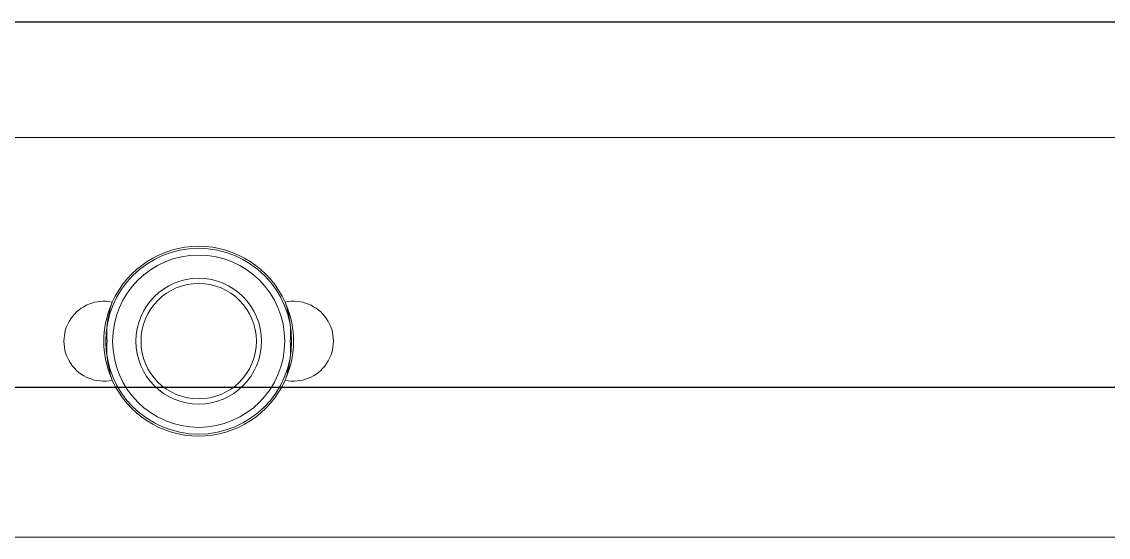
# Model space of a CAD drawing. Header units: inches. Extents: x 1.06 to 4.68, y 2.75 to 9.78.
# Drawn here: x 2.85 to 3.394, y 7.864 to 8.122 of the extents above; entities that cross this region are included whole.
import ezdxf

# ---------------------------------------------------------------- set-up
doc = ezdxf.new("R2010")
doc.units = ezdxf.units.IN
doc.header["$LTSCALE"] = 0.5
doc.header["$MEASUREMENT"] = 0
for name, color, linetype, lineweight in [('SHADE-BRACKET', 7, 'Continuous', 30), ('SHADE-BRACKET_SCREW', 7, 'Continuous', 5), ('SUB-BRACKET', 7, 'Continuous', 18)]:
    doc.layers.add(name, color=color, linetype=linetype, lineweight=lineweight)

# ---------------------------------------------------------------- blocks, each defined once
blk = doc.blocks.new('SHADE-BRACKET-085582')
at = {"layer": 'SHADE-BRACKET', "extrusion": (1, 6.123233995736766e-17, 0)}
for p, q in [((9.754328628059959, 1.998), (11.60432862800935, 1.997999999979734)), ((11.58744119183326, 1.815), (9.754328628181185, 1.815))]:
    blk.add_line(p, q, dxfattribs=at)
blk = doc.blocks.new('SUB-BRACKET-085582')
at = {"layer": 'SUB-BRACKET', "extrusion": (1, 6.123233995736766e-17, 0)}
for p, q in [((9.867328628059958, 1.94), (11.49132862805996, 1.94)), ((9.867328628059958, 1.74), (11.49132862805996, 1.74))]:
    blk.add_line(p, q, dxfattribs=at)
blk = doc.blocks.new('SUB-BRACKET-SCREW-085582')
at = {"layer": 'SHADE-BRACKET_SCREW', "extrusion": (1, 6.123233995736766e-17, 0)}
for p, q in [((10.6360459347065, 1.85767384814307), (10.6360015416086, 1.85759327110035)), ((10.72265571451132, 1.85759327110035), (10.72261132141342, 1.85767384814307)), ((10.6360015416086, 1.81865672889965), (10.6360459347065, 1.81857615185693)), ((10.72261132141342, 1.81857615185693), (10.72265571451132, 1.81865672889965))]:
    blk.add_line(p, q, dxfattribs=at)
at = {"layer": 'SHADE-BRACKET_SCREW', "extrusion": (0, 0, -1)}
for radius, start, end in [(0.04653997142895001, 270, 90), (0.0475, 24.19593618775184, 90), (0.04749999999999998, 90.0000000000001, 155.8040638122482), (0.04653997142895001, 90, 270), (0.02889229968330001, 7.016709298534877e-15, 180), (0.02889229968330001, 180, 7.016709298534877e-15), (0.04749999999999998, 270.0000000000001, 335.8040638122482), (0.0475, 204.1959361877518, 270)]:
    blk.add_arc((-10.67932862805996, 1.838125), radius, start, end, dxfattribs=at)
at = {"layer": 'SHADE-BRACKET_SCREW'}
for radius, start, end in [(0.04311852880487, 90, 270), (0.04311852880487, 270, 90), (0.03147800259975999, 90, 270), (0.03147800259975999, 270, 90)]:
    blk.add_arc((10.67932862805996, 1.838125), radius, start, end, dxfattribs=at)
at = {"layer": 'SHADE-BRACKET_SCREW', "extrusion": (0, 0, -1)}
blk.add_ellipse((10.63182253540221, 1.838125), major_axis=(-2.680657847060996e-15, -0.02), ratio=0.9998476951563917, start_param=-0.2128046720434211, end_param=3.354397325632947, dxfattribs=at)
at = {"layer": 'SHADE-BRACKET_SCREW'}
blk.add_ellipse((10.72683472071771, 1.838125), major_axis=(8.40830809171922e-16, -0.02), ratio=0.9998476951563915, start_param=-0.2128046720433288, end_param=3.354397325633039, dxfattribs=at)
for points, knots in [([(10.63182862805996, 1.838125), (10.63183044466953, 1.844084640865467), (10.6330228785719, 1.850440975011681), (10.63563817764123, 1.85675260512589), (10.63583881764241, 1.857214774968618), (10.6360459347065, 1.85767384814307)], [-0.7268488147559274, -0.7268488147559274, -0.7268488147559274, -0.7268488147559274, -0.681429425331697, -0.681429425331697, -0.677813708805782, -0.677813708805782, -0.677813708805782, -0.677813708805782]), ([(10.6360015416086, 1.857593271100345), (10.63526305603252, 1.855500254395138), (10.6346750386033, 1.853367425789234), (10.63423930407066, 1.851209853635128), (10.63380356953803, 1.849052281481022), (10.6335201140345, 1.846869943502856), (10.63339071806306, 1.844683184178951), (10.63326132209162, 1.842496424855046), (10.63328598507964, 1.840305271198067), (10.63346504039698, 1.838125)], [0, 0, 0, 0, 0.3333333333333, 0.3333333333333, 0.3333333333333, 0.6666666666667, 0.6666666666667, 0.6666666666667, 1, 1, 1, 1]), ([(10.72261132141342, 1.85767384814307), (10.72281843847751, 1.857214774968617), (10.72301907847869, 1.85675260512589), (10.72563437754802, 1.85044097501168), (10.72682681145039, 1.844084640865466), (10.72682862805996, 1.838125)], [-0.04903510595014523, -0.04903510595014523, -0.04903510595014523, -0.04903510595014523, -0.04541938942422731, -0.04541938942422731, 0, 0, 0, 0]), ([(10.72519221572294, 1.838125), (10.7253715173747, 1.840308270710314), (10.72539573955062, 1.842501342743539), (10.7252662909488, 1.844687359728924), (10.72513684234699, 1.84687337671431), (10.72485372010371, 1.849052344336658), (10.72441818292942, 1.851208710565067), (10.72398264575513, 1.853365076793477), (10.72339469018234, 1.855498865367499), (10.72265571451132, 1.857593271100345)], [0, 0, 0, 0, 0.3333333333333, 0.3333333333333, 0.3333333333333, 0.6666666666667, 0.6666666666667, 0.6666666666667, 1, 1, 1, 1]), ([(10.6360459347065, 1.81857615185693), (10.63583891219679, 1.819035014981982), (10.63563836086597, 1.819496971859247), (10.63302297042848, 1.825808562553053), (10.63183044474008, 1.832165127701982), (10.63182862805996, 1.838125)], [-0.04903522439164149, -0.04903522439164149, -0.04903522439164149, -0.04903522439164149, -0.04542115320923411, -0.04542115320923411, 0, 0, 0, 0]), ([(10.63346504039698, 1.838125), (10.63328573688701, 1.835941706659338), (10.63326151724934, 1.833748620284871), (10.63339096746542, 1.831562601532273), (10.6335204176815, 1.829376582779676), (10.63380354062659, 1.827197626133833), (10.63423907749247, 1.825041268134887), (10.63467461435835, 1.822884910135941), (10.63526256861635, 1.820751127040328), (10.6360015416086, 1.818656728899656)], [0, 0, 0, 0, 0.3333333333333, 0.3333333333333, 0.3333333333333, 0.6666666666667, 0.6666666666667, 0.6666666666667, 1, 1, 1, 1]), ([(10.72682862805996, 1.838125), (10.72682681145039, 1.832165359134534), (10.72563437754802, 1.82580902498832), (10.72301907847869, 1.81949739487411), (10.72281843847751, 1.819035225031383), (10.72261132141342, 1.81857615185693)], [-0.7268488152086099, -0.7268488152086099, -0.7268488152086099, -0.7268488152086099, -0.6814294257843826, -0.6814294257843826, -0.6778137092584647, -0.6778137092584647, -0.6778137092584647, -0.6778137092584647]), ([(10.72265571451132, 1.818656728899656), (10.72339420704083, 1.820749765312257), (10.72398222636634, 1.822882607925212), (10.72441796042055, 1.82504018780794), (10.72485369447475, 1.827197767690668), (10.72513714712009, 1.829380107118672), (10.72526654065447, 1.831566859748226), (10.72539593418884, 1.833753612377778), (10.7253712691796, 1.835944751458424), (10.72519221572294, 1.838125)], [0, 0, 0, 0, 0.3333333333333, 0.3333333333333, 0.3333333333333, 0.6666666666667, 0.6666666666667, 0.6666666666667, 1, 1, 1, 1])]:
    blk.add_open_spline(points, degree=3, knots=knots, dxfattribs=at)
blk = doc.blocks.new('ROLL-085582')
at = {"layer": 'SHADE-BRACKET'}
blk.add_blockref('SHADE-BRACKET-085582', (0, 0), dxfattribs=at)
at = {"layer": 'SHADE-BRACKET_SCREW'}
blk.add_blockref('SUB-BRACKET-SCREW-085582', (0, 0), dxfattribs=at)
at = {"layer": 'SUB-BRACKET'}
blk.add_blockref('SUB-BRACKET-085582', (0, 0), dxfattribs=at)
blk = doc.blocks.new('SYSTEM-085582')
at = {"layer": 'SHADE-BRACKET_SCREW'}
blk.add_blockref('ROLL-085582', (0, 0), dxfattribs=at)

msp = doc.modelspace()

# ---------------------------------------------------------------- block references
at = {"layer": 'SHADE-BRACKET_SCREW'}
msp.add_blockref('SYSTEM-085582', (-7.741173045456852, 6.123500190866594), dxfattribs=at)

doc.saveas('drawing.dxf')
